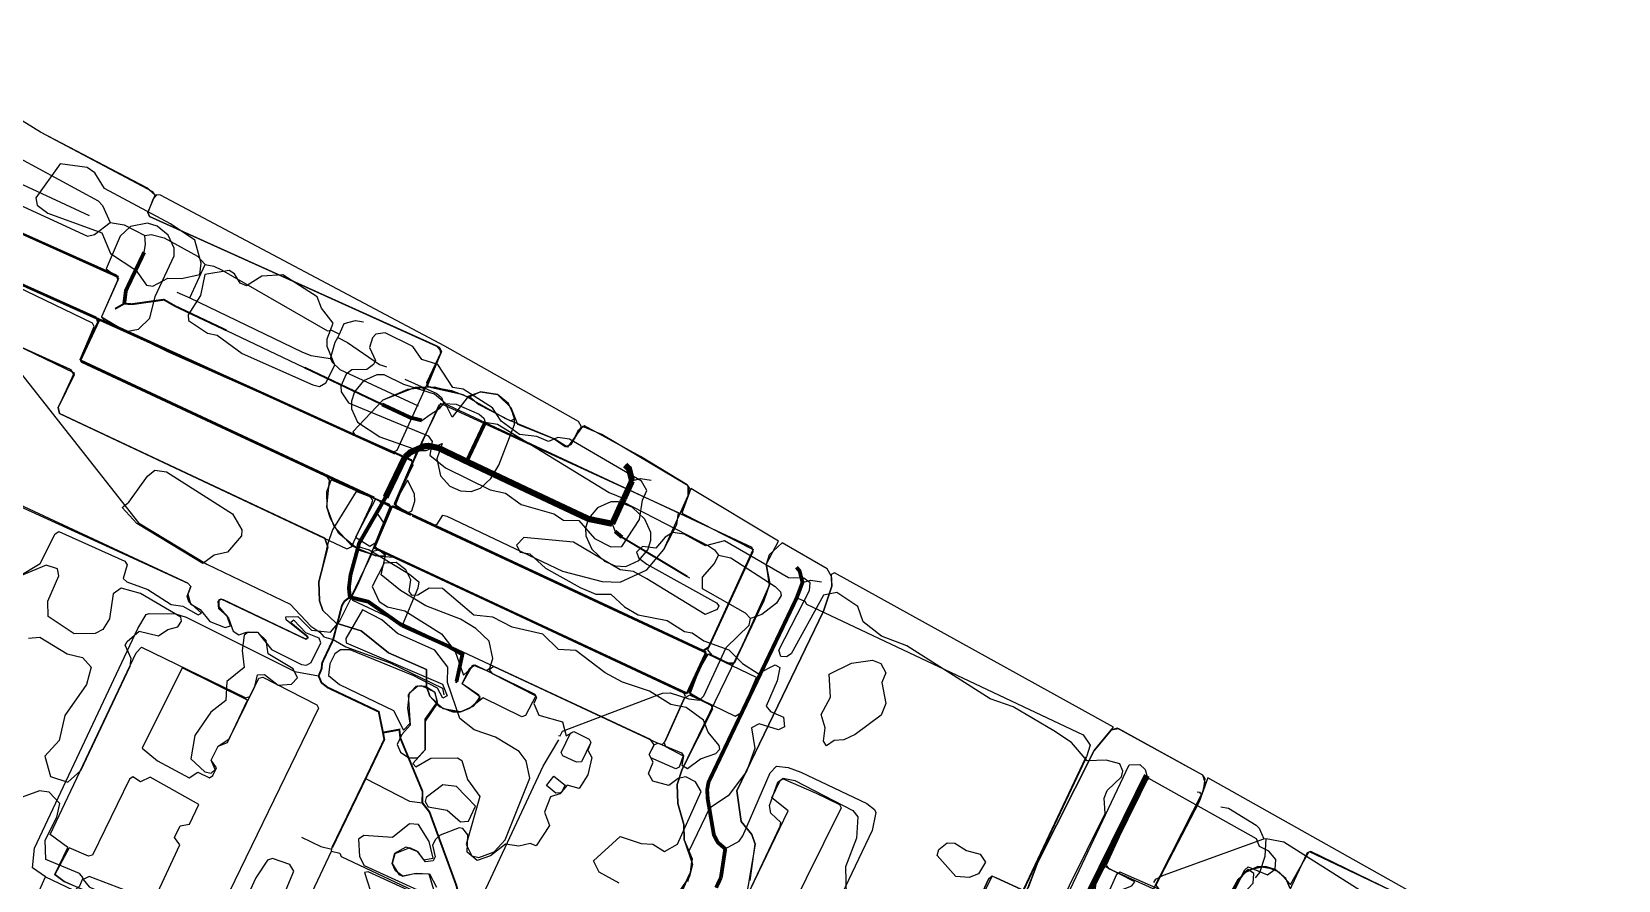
# Model space of a CAD drawing. Extents: x 1765 to 2708, y -3066 to -2278.
# Drawn here: x 2212.9 to 2627.8, y -2625.2 to -2403.2 of the extents above; entities that cross this region are included whole.
import ezdxf

# ---------------------------------------------------------------- set-up
doc = ezdxf.new("R2010")
doc.units = 0
for name, color, linetype in [('AN_AVTO_NIZKAYA', 2, 'CONTINUOUS'), ('AN_AVTO_ODIN', 4, 'CONTINUOUS'), ('AN_AVTO_VYSOKAYA', 1, 'CONTINUOUS'), ('AN_FASAD_BEZ_PODEZDA', 2, 'CONTINUOUS'), ('AN_FASAD_S_PODEZDOM', 3, 'CONTINUOUS'), ('AN_FASAD_TOREC', 40, 'CONTINUOUS'), ('AN_KONKURENCIYA', 6, 'CONTINUOUS'), ('AN_KONTROL_CHAST', 2, 'CONTINUOUS'), ('AN_KONTROL_DA', 3, 'CONTINUOUS'), ('AN_KONTROL_NET', 1, 'CONTINUOUS'), ('AN_OSI_DOROZHKA', 1, 'CONTINUOUS'), ('AN_OSI_LESTNICA', 6, 'CONTINUOUS'), ('AN_OSI_PEREHOD', 4, 'CONTINUOUS'), ('AN_OSI_PROEZD', 8, 'CONTINUOUS'), ('AN_OSI_TROTUAR', 30, 'CONTINUOUS'), ('AN_PESH_NIZKAYA', 2, 'CONTINUOUS'), ('AN_PESH_ODIN', 4, 'CONTINUOUS'), ('AN_PESH_VYSOKAYA', 1, 'CONTINUOUS'), ('AN_ZONA_AP', 5, 'CONTINUOUS'), ('AN_ZONA_AZH', 3, 'CONTINUOUS'), ('AN_ZONA_PP', 4, 'CONTINUOUS'), ('AN_ZONA_PZH', 2, 'CONTINUOUS'), ('AN_ZONA_PZH_TORCY', 40, 'CONTINUOUS'), ('ZEL_DEREVYA_ISPR', 94, 'CONTINUOUS'), ('ZEL_TRAVA_ISPR', 82, 'CONTINUOUS')]:
    doc.layers.add(name, color=color, linetype=linetype)

msp = doc.modelspace()

# ---------------------------------------------------------------- linework, layer by layer
at = {"layer": 'AN_AVTO_NIZKAYA', "const_width": 1}
for points in [[(2298.32, -2537.856), (2298.503, -2537.052), (2305.061, -2525.704)], [(2305.061, -2525.704), (2305.446, -2524.995)], [(2298.32, -2537.856), (2296.28, -2545.304), (2295.853, -2548.715), (2296.105, -2551.111)], [(2412.897, -2543.284), (2413.719, -2544.267), (2414.484, -2547.252)], [(2412.97, -2551.287), (2414.484, -2547.252)], [(2296.105, -2551.111), (2300.933, -2552.307), (2309.772, -2558.519)], [(2412.683, -2551.893), (2389.899, -2599.51), (2389.543, -2601.519), (2389.694, -2603.917), (2391.298, -2613.287), (2392.341, -2615.266), (2394.278, -2616.925)], [(2412.683, -2551.893), (2412.97, -2551.287)], [(2309.772, -2558.519), (2321.694, -2563.865), (2325.544, -2566.083), (2323.997, -2573.22)], [(2393.14, -2624.454), (2394.278, -2616.925)], [(2391.896, -2627.082), (2393.14, -2624.454)]]:
    msp.add_lwpolyline(points, dxfattribs=at)
at = {"layer": 'AN_AVTO_ODIN', "const_width": 0.5}
for points in [[(2291.743, -2562.211), (2294.05, -2553.256), (2294.727, -2552.141), (2296.105, -2551.111)], [(2287.945, -2571.698), (2288.707, -2569.88), (2288.872, -2568.276), (2291.743, -2562.211)], [(2287.945, -2571.698), (2288.684, -2573.483), (2290.313, -2574.748), (2303.656, -2581.063), (2304.775, -2586.542)], [(2323.904, -2573.522), (2323.997, -2573.22)], [(2300.232, -2598.546), (2305.114, -2588.336), (2304.775, -2586.542)], [(2291.516, -2616.544), (2300.232, -2598.546)]]:
    msp.add_lwpolyline(points, dxfattribs=at)
at = {"layer": 'AN_AVTO_VYSOKAYA', "const_width": 1.6}
for points in [[(2305.446, -2524.995), (2310.522, -2514.48)], [(2310.522, -2514.48), (2311.896, -2513.25), (2315.463, -2511.672), (2316.661, -2511.546), (2319.275, -2512.09), (2326.655, -2515.632)], [(2326.655, -2515.632), (2342.829, -2523.287)], [(2368.096, -2516.538), (2369.118, -2517.516), (2369.887, -2520.701)], [(2342.829, -2523.287), (2358.496, -2530.653), (2364.726, -2531.919)], [(2367.786, -2525.349), (2369.887, -2520.701)], [(2364.726, -2531.919), (2367.401, -2526.058)], [(2367.401, -2526.058), (2367.786, -2525.349)]]:
    msp.add_lwpolyline(points, dxfattribs=at)
at = {"layer": 'AN_FASAD_BEZ_PODEZDA', "const_width": 0.6}
for points in [[(2148.228, -2441.445), (2230.592, -2478.524)], [(2225.605, -2489.199), (2302.461, -2525.101)], [(2302.487, -2538.195), (2384.252, -2576.314)]]:
    msp.add_lwpolyline(points, dxfattribs=at)
at = {"layer": 'AN_FASAD_S_PODEZDOM', "const_width": 0.6}
for points in [[(2220.059, -2460.398), (2205.159, -2453.689)], [(2225.435, -2462.818), (2220.059, -2460.398)], [(2235.602, -2467.396), (2225.435, -2462.818)], [(2240.41, -2482.944), (2230.592, -2478.524)], [(2257.285, -2490.541), (2240.41, -2482.944)], [(2261.166, -2492.289), (2257.285, -2490.541)], [(2270.025, -2496.277), (2261.166, -2492.289)], [(2278.024, -2499.922), (2270.025, -2496.277)], [(2281.509, -2501.51), (2278.024, -2499.922)], [(2298.35, -2509.184), (2281.509, -2501.51)], [(2302.148, -2510.915), (2298.35, -2509.184)], [(2307.934, -2513.552), (2302.148, -2510.915)], [(2312.1, -2529.6), (2307.151, -2527.293)], [(2316.186, -2531.505), (2312.47, -2529.773)], [(2332.844, -2539.272), (2316.186, -2531.505)], [(2337.041, -2541.228), (2332.844, -2539.272)], [(2353.7, -2548.995), (2337.041, -2541.228)], [(2357.802, -2550.908), (2353.7, -2548.995)], [(2374.46, -2558.674), (2357.802, -2550.908)], [(2377.829, -2560.245), (2374.46, -2558.674)], [(2389.259, -2565.574), (2377.829, -2560.245)]]:
    msp.add_lwpolyline(points, dxfattribs=at)
at = {"layer": 'AN_FASAD_TOREC', "const_width": 0.6}
for points in [[(2230.592, -2478.524), (2225.605, -2489.199)], [(2307.151, -2527.293), (2302.487, -2538.195)], [(2384.252, -2576.314), (2389.259, -2565.574)]]:
    msp.add_lwpolyline(points, dxfattribs=at)
at = {"layer": 'AN_KONKURENCIYA'}
for points in [[(2307.312, -2513.17), (2308.468, -2512.644), (2309.425, -2510.623), (2315.634, -2496.981), (2315.203, -2496.365), (2311.211, -2496.827), (2304.769, -2499.634), (2296.859, -2507.893), (2297.463, -2508.797)], [(2362.072, -2547.005), (2366.827, -2547.152), (2373.763, -2544.001), (2378.233, -2538.651), (2381.593, -2532.075), (2382.07, -2529.063), (2319.795, -2500.477), (2313.168, -2514.044), (2307.948, -2527.163), (2317.982, -2532.366), (2318.976, -2532.053), (2320.425, -2529.645), (2321.432, -2529.957), (2351.758, -2544.309)]]:
    msp.add_lwpolyline(points, close=True, dxfattribs=at)
at = {"layer": 'AN_KONTROL_CHAST'}
for points in [[(2203.346, -2482.524), (2223.988, -2492.458), (2219.849, -2501.552), (2220.173, -2503.046), (2289.538, -2535.649), (2290.341, -2538.049), (2288.035, -2547.104), (2288.143, -2552.104), (2289.03, -2554.586), (2292.521, -2557.929), (2299.068, -2559.955), (2306.195, -2565.638), (2316.169, -2570.008), (2316.142, -2574.511), (2317.029, -2576.993), (2319.505, -2579.691), (2323.038, -2581.116), (2325.038, -2581.072), (2328.506, -2579.497), (2330.207, -2577.209), (2325.465, -2573.809), (2327.378, -2569.766), (2328.775, -2568.819), (2331.808, -2570.254), (2333.786, -2569.21), (2376.491, -2589.215), (2377.75, -2589.605), (2378.647, -2588.669), (2383.898, -2577.049), (2383.463, -2576.183), (2307.658, -2540.76), (2303.651, -2540.513), (2298.615, -2538.954), (2293.265, -2534.484), (2291.012, -2530.531), (2290.114, -2527.549), (2290.796, -2520.53), (2290.193, -2519.626), (2226.015, -2489.788), (2225.579, -2488.922), (2230.208, -2479.317), (2229.76, -2477.909), (2199.956, -2464.546)], [(2400.781, -2625.21), (2402.076, -2615.677), (2401.188, -2613.195), (2398.446, -2609.752), (2397.273, -2601.773), (2419.936, -2554.759), (2422.129, -2548.208), (2422.075, -2545.708), (2420.907, -2543.732), (2409.128, -2536.9), (2405.778, -2540.057), (2404.998, -2542.575), (2405.784, -2548.061), (2396.674, -2568.269), (2395.808, -2568.704), (2390.246, -2565.99), (2389.253, -2566.303), (2384.835, -2576.028), (2390.661, -2579.404), (2390.975, -2580.398), (2382.976, -2596.079), (2381.729, -2600.108), (2381.837, -2605.108), (2383.456, -2610.576), (2383.542, -2614.576), (2385.683, -2621.034), (2384.446, -2625.563)], [(2541.897, -2627.163), (2540.843, -2624.685), (2538.04, -2622.327), (2535.522, -2621.548), (2531.04, -2622.479), (2528.342, -2624.955), (2525.772, -2629.513)]]:
    msp.add_lwpolyline(points, dxfattribs=at)
for points in [[(2338.152, -2504.999), (2339.141, -2504.478), (2338.243, -2501.496), (2334.752, -2498.152), (2330.234, -2497.416), (2327.511, -2498.726), (2329.806, -2500.761)], [(2254.124, -2598.363), (2256.344, -2596.897), (2259.376, -2598.333), (2260.28, -2597.729), (2261.237, -2595.708), (2259.861, -2593.736), (2261.699, -2590.07), (2264.097, -2589.143), (2269.36, -2578.023), (2252.253, -2569.638), (2241.784, -2590.625), (2245.774, -2593.916)], [(2242.901, -2634.624), (2251.669, -2615.925), (2250.292, -2613.954), (2251.769, -2610.92), (2254.136, -2610.494), (2256.609, -2605.313), (2243.865, -2598.168), (2241.39, -2599.388), (2239.361, -2598.098), (2238.457, -2598.701), (2228.797, -2618.545), (2227.803, -2618.859), (2222.752, -2616.633), (2218.985, -2623.635), (2221.443, -2625.499)]]:
    msp.add_lwpolyline(points, close=True, dxfattribs=at)
at = {"layer": 'AN_KONTROL_DA'}
msp.add_lwpolyline([(2153.697, -2430.527), (2235.023, -2466.79), (2235.47, -2468.198), (2231.175, -2477.795), (2231.778, -2478.699), (2248.463, -2486.843), (2312.108, -2515.15), (2312.555, -2516.558), (2307.729, -2526.668), (2308.374, -2527.571), (2382.667, -2562.485), (2388.725, -2565.022), (2389.715, -2564.542), (2401.578, -2538.647), (2383.33, -2529.536), (2382.85, -2528.546), (2384.597, -2524.506), (2384.543, -2522.006), (2361.991, -2508.57), (2356.944, -2506.511), (2353.059, -2511.931), (2349.509, -2509.673), (2336.889, -2504.443), (2325.748, -2498.18), (2316.701, -2496.208), (2316.257, -2494.967), (2320.084, -2486.88), (2318.97, -2485.487), (2243.699, -2451.595), (2243.259, -2450.52), (2245.162, -2445.977), (2244.559, -2445.073), (2215.208, -2429.532), (2189.35, -2413.582)], dxfattribs=at)
for points in [[(2302.895, -2540.279), (2305.396, -2540.225), (2302.508, -2537.786), (2306.781, -2527.188), (2291.211, -2520.438), (2290.027, -2523.548), (2290.114, -2527.549), (2291.889, -2532.513), (2296.586, -2537.664)], [(2442.268, -2739.373), (2443.424, -2738.848), (2448.686, -2727.729), (2490.452, -2636.779), (2491.319, -2636.344), (2500.409, -2640.316), (2502.132, -2639.028), (2504.213, -2634.981), (2505.26, -2629.456), (2519.022, -2602.644), (2519.79, -2599.626), (2519.122, -2597.64), (2497.224, -2585.523), (2495.231, -2585.899), (2490.761, -2591.249), (2475.887, -2620.585), (2473.527, -2627.14), (2472.627, -2627.91), (2471.619, -2627.598), (2464.04, -2624.093), (2463.139, -2624.863), (2416.308, -2726.427), (2417.255, -2727.824)], [(2614.654, -2683.621), (2616.31, -2683.085), (2627.803, -2659.325), (2627.367, -2658.459), (2605.584, -2645.881), (2547.444, -2617.622), (2546.45, -2617.935), (2534.097, -2644.341)]]:
    msp.add_lwpolyline(points, close=True, dxfattribs=at)
at = {"layer": 'AN_KONTROL_NET'}
for points in [[(2352.429, -2511.694), (2353.96, -2511.161), (2356.696, -2506.6), (2355.916, -2505.199), (2320.971, -2485.443), (2246.581, -2446.029), (2245.577, -2445.884), (2244.684, -2446.988), (2243.259, -2450.52), (2243.699, -2451.595), (2319.477, -2485.768), (2320.084, -2486.88), (2316.32, -2495.966), (2322.723, -2497.078), (2326.759, -2498.659), (2330.234, -2497.416), (2334.752, -2498.152), (2338.243, -2501.496), (2339.922, -2505.878), (2349.509, -2509.673)], [(2395.049, -2568.304), (2396.674, -2568.269), (2404.37, -2552.094), (2405.94, -2547.558), (2404.998, -2542.575), (2408.202, -2536.503), (2385.31, -2522.74), (2382.947, -2529.17), (2401.578, -2538.647), (2389.64, -2564.919), (2390.754, -2566.312)], [(2257.305, -2641.4), (2221.443, -2625.499), (2218.985, -2623.635), (2222.334, -2616.559), (2217.758, -2613.156), (2240.244, -2565.645), (2241.63, -2564.198), (2268.93, -2577.449), (2269.924, -2577.135), (2272.322, -2572.331), (2273.315, -2572.018), (2287.479, -2579.257), (2287.915, -2580.124), (2258.699, -2640.286)], [(2355.339, -2594.258), (2351.801, -2592.625), (2351.366, -2591.759), (2353.8, -2586.704), (2354.666, -2586.269), (2358.71, -2588.224), (2359.146, -2589.09), (2356.712, -2594.145)], [(2350.011, -2602.377), (2347.549, -2600.346), (2349.414, -2597.888), (2352.383, -2600.242), (2351.384, -2602.264)], [(2514.317, -2647.269), (2515.962, -2646.233), (2519.878, -2638.395), (2520.871, -2638.04), (2523.907, -2639.642), (2524.897, -2639.162), (2524.993, -2632.031), (2525.772, -2629.513), (2530.054, -2623.167), (2533.522, -2621.591), (2535.522, -2621.548), (2539.055, -2622.972), (2542.127, -2626.241), (2546.944, -2617.633), (2597.235, -2641.476), (2520.514, -2598.36), (2518.232, -2604.662), (2506.862, -2626.419), (2508.239, -2628.391), (2502.675, -2641.017), (2503.956, -2642.407)]]:
    msp.add_lwpolyline(points, close=True, dxfattribs=at)
for points in [[(2368.718, -2657.794), (2385.226, -2623.044), (2385.65, -2619.533), (2383.542, -2614.576), (2383.456, -2610.576), (2381.837, -2605.108), (2381.729, -2600.108), (2382.976, -2596.079), (2390.975, -2580.398), (2390.661, -2579.404), (2384.976, -2576.776), (2383.576, -2577.556), (2378.324, -2589.176), (2378.637, -2590.17), (2383.233, -2592.572), (2382.256, -2595.594), (2381.39, -2596.03), (2374.824, -2593.128), (2374.389, -2592.262), (2375.668, -2589.733), (2374.721, -2588.336), (2333.786, -2569.21), (2332.556, -2570.154), (2333.326, -2571.055), (2344.708, -2576.895), (2342.069, -2582.08), (2341.075, -2582.393), (2330.963, -2577.442), (2327.52, -2580.185), (2325.038, -2581.072), (2320.52, -2580.336), (2317.029, -2576.993), (2316.142, -2574.511), (2316.169, -2570.008), (2306.195, -2565.638), (2299.068, -2559.955), (2292.521, -2557.929), (2289.03, -2554.586), (2288.143, -2552.104), (2288.035, -2547.104), (2290.341, -2538.049), (2289.538, -2535.649), (2220.173, -2503.046), (2219.849, -2501.552), (2223.999, -2492.958), (2223.052, -2491.561), (2203.856, -2482.971)], [(2473.527, -2627.14), (2475.887, -2620.585), (2490.761, -2591.249), (2495.798, -2585.137), (2422.805, -2544.775), (2421.939, -2545.211), (2422.129, -2548.208), (2419.936, -2554.759), (2397.273, -2601.773), (2398.446, -2609.752), (2401.188, -2613.195), (2402.076, -2615.677), (2399.633, -2629.987), (2410.726, -2606.985), (2406.483, -2603.575), (2408.594, -2599.027), (2409.46, -2598.592), (2418.047, -2602.408), (2424.113, -2605.32), (2424.549, -2606.186), (2410.809, -2633.998)], [(2428.102, -2701.159), (2463.139, -2624.863), (2464.04, -2624.093), (2465.047, -2624.405), (2472.627, -2627.91)]]:
    msp.add_lwpolyline(points, dxfattribs=at)
at = {"layer": 'AN_OSI_DOROZHKA'}
for points in [[(2233.456, -2453.112), (2237.071, -2453.735), (2242.534, -2456.518)], [(2242.534, -2456.518), (2244.13, -2456.284), (2247.55, -2457.11), (2256.258, -2461.925), (2258.306, -2464.082)], [(2258.306, -2464.082), (2260.517, -2464.534), (2262.538, -2465.491), (2290.299, -2481.5), (2291.294, -2481.278), (2293.418, -2482.333)], [(2234.744, -2475.696), (2237.116, -2474.344)], [(2188.476, -2478.297), (2192.1, -2479.319), (2203.726, -2484.871), (2204.748, -2485.85), (2240.857, -2531.694), (2258.7, -2542.514), (2280.537, -2552.948), (2285.864, -2558.736), (2288.299, -2560.284), (2289.325, -2561.463), (2291.743, -2562.211)], [(2292.938, -2483.244), (2295.466, -2484.49), (2303.896, -2490.311)], [(2320.724, -2500.453), (2323.931, -2500.683), (2329.889, -2503.256), (2331.113, -2504.33), (2331.535, -2505.322)], [(2317.084, -2503.333), (2318.071, -2502.711)], [(2331.535, -2505.322), (2334.748, -2505.852), (2363.949, -2523.731), (2367.786, -2525.349)], [(2367.401, -2526.058), (2389.864, -2537.679), (2391.488, -2538.744), (2392.518, -2540.123)], [(2298.32, -2537.856), (2301.14, -2538.695), (2311.683, -2545.071), (2314.128, -2547.119), (2313.863, -2548.726), (2309.772, -2558.519)], [(2400.88, -2556.651), (2399.549, -2555.279), (2388.306, -2548.918), (2388.341, -2545.916), (2391.466, -2542.347), (2392.518, -2540.123)], [(2392.518, -2540.123), (2395.736, -2540.854), (2407.303, -2548.308), (2408.733, -2549.678), (2408.855, -2550.676), (2407.698, -2552.702), (2403.86, -2555.686), (2400.88, -2556.651)], [(2412.97, -2551.287), (2415.09, -2552.142), (2415.507, -2552.933), (2487.882, -2587.088), (2489.743, -2589.849), (2488.708, -2592.873)], [(2350.714, -2587.25), (2351.116, -2587.342), (2351.69, -2586.129), (2377.891, -2576.258), (2379.889, -2576.114), (2384.726, -2577.711), (2387.535, -2578.05), (2388.711, -2576.924), (2394.541, -2564.292), (2400.518, -2558.46), (2400.88, -2556.651)], [(2291.743, -2562.211), (2295.086, -2564.14), (2306.682, -2568.291), (2320.331, -2574.9), (2320.67, -2576.694)], [(2304.775, -2586.542), (2309.06, -2585.749), (2309.307, -2587.945), (2315.112, -2601.927), (2315.077, -2604.929)], [(2327.896, -2633.267), (2329.855, -2631.324), (2346.687, -2595.341), (2350.74, -2588.45)], [(2434.27, -2708.209), (2488.708, -2592.873)], [(2499.858, -2594.933), (2502.658, -2594.873)], [(2300.232, -2598.546), (2311.666, -2604.503), (2315.077, -2604.929)], [(2315.077, -2604.929), (2316.929, -2607.29), (2323.947, -2626.449), (2324.714, -2629.534), (2324.67, -2632.136)], [(2517.721, -2602.051), (2518.323, -2602.138), (2518.532, -2602.534)], [(2523.908, -2605.92), (2525.917, -2606.277), (2533.116, -2610.723), (2533.934, -2611.506), (2535.094, -2614.283)], [(2283.455, -2613.917), (2288.509, -2616.309), (2291.427, -2617.046)], [(2291.337, -2617.548), (2293.45, -2618.103), (2293.868, -2618.894), (2320.454, -2631.527), (2324.67, -2632.136)], [(2506.326, -2625.71), (2506.909, -2624.897), (2508.887, -2623.854), (2535.094, -2614.283)], [(2535.094, -2614.283), (2535.694, -2614.27)], [(2535.694, -2614.27), (2540.314, -2615.07), (2594.482, -2649.318), (2604.206, -2654.811)], [(2209.478, -2639.928), (2216.543, -2624.267)]]:
    msp.add_lwpolyline(points, dxfattribs=at)
at = {"layer": 'AN_OSI_LESTNICA'}
for points in [[(2242.329, -2460.925), (2242.686, -2458.916), (2242.534, -2456.518)], [(2237.116, -2474.344), (2237.543, -2470.933), (2242.329, -2460.925)], [(2254.294, -2472.873), (2258.306, -2464.082)], [(2318.071, -2502.711), (2319.65, -2501.676), (2320.724, -2500.453)], [(2326.655, -2515.632), (2331.535, -2505.322)], [(2532.915, -2624.535), (2534.084, -2623.109), (2535.494, -2618.876), (2535.694, -2614.27)]]:
    msp.add_lwpolyline(points, dxfattribs=at)
at = {"layer": 'AN_OSI_PEREHOD'}
msp.add_lwpolyline([(2303.896, -2490.311), (2305.709, -2490.872)], dxfattribs=at)
at = {"layer": 'AN_OSI_PROEZD'}
for points in [[(2205.743, -2439.304), (2206.478, -2440.889), (2208.104, -2442.054), (2227.915, -2451.331)], [(2250.859, -2471.346), (2254.294, -2472.873)], [(2254.294, -2472.873), (2283.513, -2486.949), (2285.935, -2487.897), (2291.054, -2488.687)], [(2293.418, -2482.333), (2294.658, -2479.505), (2297.543, -2478.742), (2299.652, -2479.096)], [(2291.054, -2488.687), (2292.264, -2484.459), (2292.938, -2483.244)], [(2292.938, -2483.244), (2293.418, -2482.333)], [(2291.054, -2488.687), (2291.476, -2489.679), (2293.517, -2491.535), (2313.934, -2501.1)], [(2310.522, -2514.48), (2311.896, -2513.25), (2315.463, -2511.672), (2316.661, -2511.546), (2319.275, -2512.09), (2326.655, -2515.632)], [(2305.446, -2524.995), (2310.522, -2514.48)], [(2326.655, -2515.632), (2342.829, -2523.287)], [(2368.096, -2516.538), (2369.118, -2517.516), (2369.887, -2520.701)], [(2367.786, -2525.349), (2369.887, -2520.701)], [(2369.887, -2520.701), (2372.074, -2520.054), (2374.885, -2520.493)], [(2298.32, -2537.856), (2298.503, -2537.052), (2305.061, -2525.704)], [(2305.061, -2525.704), (2305.446, -2524.995)], [(2342.829, -2523.287), (2358.496, -2530.653), (2364.726, -2531.919)], [(2364.726, -2531.919), (2367.401, -2526.058)], [(2367.401, -2526.058), (2367.786, -2525.349)], [(2364.726, -2531.919), (2365.47, -2533.904)], [(2365.47, -2533.904), (2367.304, -2535.465)], [(2298.32, -2537.856), (2296.28, -2545.304), (2295.853, -2548.715), (2296.105, -2551.111)], [(2367.304, -2535.465), (2384.334, -2545.702)], [(2384.334, -2545.702), (2384.943, -2546.09)], [(2412.897, -2543.284), (2413.719, -2544.267), (2414.484, -2547.252)], [(2412.97, -2551.287), (2414.484, -2547.252)], [(2414.484, -2547.252), (2416.673, -2546.705), (2419.484, -2547.144)], [(2291.743, -2562.211), (2294.05, -2553.256), (2294.727, -2552.141), (2296.105, -2551.111)], [(2296.105, -2551.111), (2300.933, -2552.307), (2309.772, -2558.519)], [(2412.683, -2551.893), (2412.97, -2551.287)], [(2216.543, -2624.267), (2213.091, -2621.94), (2213.679, -2616.725), (2240.653, -2559.313), (2242.876, -2555.663), (2243.669, -2555.345), (2250.476, -2555.498), (2253.296, -2556.338), (2281.717, -2570.532), (2287.945, -2571.698)], [(2412.683, -2551.893), (2389.899, -2599.51), (2389.543, -2601.519), (2389.694, -2603.917), (2391.298, -2613.287), (2392.341, -2615.266), (2394.278, -2616.925)], [(2309.772, -2558.519), (2321.694, -2563.865), (2325.544, -2566.083), (2323.997, -2573.22)], [(2287.945, -2571.698), (2288.707, -2569.88), (2288.872, -2568.276), (2291.743, -2562.211)], [(2287.945, -2571.698), (2288.684, -2573.483), (2290.313, -2574.748), (2303.656, -2581.063), (2304.775, -2586.542)], [(2323.904, -2573.522), (2323.997, -2573.22)], [(2300.232, -2598.546), (2305.114, -2588.336), (2304.775, -2586.542)], [(2394.278, -2616.925), (2397.937, -2614.945), (2398.907, -2613.523), (2406.055, -2597.06), (2407.718, -2595.323), (2410.727, -2595.659), (2414.055, -2596.887), (2431.342, -2605.118), (2433.277, -2606.677), (2433.694, -2607.469), (2432.693, -2612.093), (2404.267, -2671.738), (2402.912, -2673.868), (2401.534, -2674.899)], [(2477.566, -2642.14), (2499.858, -2594.933)], [(2291.516, -2616.544), (2300.232, -2598.546)], [(2280.527, -2640.494), (2291.337, -2617.548)], [(2291.337, -2617.548), (2291.427, -2617.046)], [(2291.427, -2617.046), (2291.516, -2616.544)], [(2393.14, -2624.454), (2394.278, -2616.925)], [(2216.543, -2624.267), (2267.089, -2648.288), (2271.317, -2649.497), (2275.911, -2649.098), (2276.885, -2647.876), (2280.527, -2640.494)], [(2391.896, -2627.082), (2393.14, -2624.454)]]:
    msp.add_lwpolyline(points, dxfattribs=at)
at = {"layer": 'AN_OSI_TROTUAR'}
for points in [[(2209.681, -2436.317), (2230.333, -2447.477), (2231.459, -2448.653), (2233.456, -2453.112)], [(2205.197, -2446.419), (2227.531, -2456.742), (2229.323, -2456.303), (2233.456, -2453.112)], [(2237.116, -2474.344), (2239.121, -2474.501), (2247.5, -2473.32), (2250.539, -2475.055), (2263.882, -2481.37)], [(2263.882, -2481.37), (2284.201, -2491.036)], [(2284.201, -2491.036), (2304.521, -2500.703)], [(2310.481, -2494.07), (2318.868, -2497.891), (2320.089, -2498.865), (2320.724, -2500.453)], [(2304.521, -2500.703), (2311.899, -2504.145), (2314.917, -2504.88)], [(2314.917, -2504.88), (2317.084, -2503.333)], [(2502.658, -2594.873), (2504.086, -2596.143), (2504.521, -2597.734)], [(2489.72, -2630.471), (2489.855, -2627.466), (2504.521, -2597.734)]]:
    msp.add_lwpolyline(points, dxfattribs=at)
at = {"layer": 'AN_PESH_NIZKAYA', "const_width": 1}
for points in [[(2237.116, -2474.344), (2237.543, -2470.933), (2242.329, -2460.925)], [(2304.521, -2500.703), (2311.899, -2504.145), (2314.917, -2504.88)], [(2326.655, -2515.632), (2331.535, -2505.322)], [(2310.522, -2514.48), (2311.896, -2513.25), (2315.463, -2511.672), (2316.661, -2511.546), (2319.275, -2512.09), (2326.655, -2515.632)], [(2365.47, -2533.904), (2367.304, -2535.465)], [(2412.683, -2551.893), (2389.899, -2599.51), (2389.543, -2601.519), (2389.694, -2603.917), (2391.298, -2613.287), (2392.341, -2615.266), (2394.278, -2616.925)], [(2393.14, -2624.454), (2394.278, -2616.925)]]:
    msp.add_lwpolyline(points, dxfattribs=at)
at = {"layer": 'AN_PESH_ODIN', "const_width": 0.5}
for points in [[(2234.744, -2475.696), (2237.116, -2474.344)], [(2237.116, -2474.344), (2239.121, -2474.501), (2247.5, -2473.32), (2250.539, -2475.055), (2263.882, -2481.37)], [(2284.201, -2491.036), (2304.521, -2500.703)], [(2298.32, -2537.856), (2298.503, -2537.052), (2305.061, -2525.704)], [(2342.829, -2523.287), (2358.496, -2530.653), (2364.726, -2531.919)], [(2298.32, -2537.856), (2296.28, -2545.304), (2295.853, -2548.715), (2296.105, -2551.111)], [(2367.304, -2535.465), (2384.334, -2545.702)], [(2291.743, -2562.211), (2294.05, -2553.256), (2294.727, -2552.141), (2296.105, -2551.111)], [(2287.945, -2571.698), (2288.707, -2569.88), (2288.872, -2568.276), (2291.743, -2562.211)], [(2287.945, -2571.698), (2288.684, -2573.483), (2290.313, -2574.748), (2303.656, -2581.063), (2304.775, -2586.542)], [(2304.775, -2586.542), (2309.06, -2585.749), (2309.307, -2587.945), (2315.112, -2601.927), (2315.077, -2604.929)], [(2434.27, -2708.209), (2488.708, -2592.873)], [(2315.077, -2604.929), (2316.929, -2607.29), (2323.947, -2626.449), (2324.714, -2629.534), (2324.67, -2632.136)]]:
    msp.add_lwpolyline(points, dxfattribs=at)
at = {"layer": 'AN_PESH_VYSOKAYA', "const_width": 1.6}
msp.add_lwpolyline([(2489.72, -2630.471), (2489.855, -2627.466), (2504.521, -2597.734)], dxfattribs=at)
at = {"layer": 'AN_ZONA_AP'}
for points in [[(2362.072, -2547.005), (2366.827, -2547.152), (2373.763, -2544.001), (2378.233, -2538.651), (2384.597, -2524.506), (2384.888, -2522.499), (2384.288, -2521.762), (2372.122, -2514.354), (2357.441, -2506.333), (2355.718, -2507.621), (2353.96, -2511.161), (2352.556, -2511.775), (2349.509, -2509.673), (2336.889, -2504.443), (2325.748, -2498.18), (2318.201, -2496.176), (2313.201, -2496.284), (2304.769, -2499.634), (2296.859, -2507.893), (2297.463, -2508.797), (2312.533, -2515.558), (2307.729, -2526.668), (2308.374, -2527.571), (2317.982, -2532.366), (2318.976, -2532.053), (2320.425, -2529.645), (2321.432, -2529.957), (2351.758, -2544.309)], [(2302.895, -2540.279), (2305.396, -2540.225), (2302.508, -2537.786), (2306.781, -2527.188), (2291.211, -2520.438), (2290.027, -2523.548), (2290.114, -2527.549), (2291.889, -2532.513), (2296.586, -2537.664)], [(2468.962, -2678.265), (2470.718, -2678.477), (2471.618, -2677.707), (2490.452, -2636.779), (2491.319, -2636.344), (2500.409, -2640.316), (2502.132, -2639.028), (2504.213, -2634.981), (2505.26, -2629.456), (2519.334, -2601.637), (2519.769, -2598.626), (2519.122, -2597.64), (2496.72, -2585.367), (2495.231, -2585.899), (2490.761, -2591.249), (2475.887, -2620.585), (2470.2, -2635.216), (2458.562, -2659.98), (2458.191, -2665.991), (2459.966, -2670.955), (2464.663, -2676.107)]]:
    msp.add_lwpolyline(points, close=True, dxfattribs=at)
at = {"layer": 'AN_ZONA_AZH'}
for points in [[(2307.312, -2513.17), (2308.468, -2512.644), (2315.634, -2496.981), (2319.929, -2487.384), (2319.605, -2485.89), (2243.699, -2451.595), (2243.259, -2450.52), (2245.162, -2445.977), (2243.037, -2444.105), (2215.208, -2429.532), (2189.35, -2413.582), (2168.636, -2404.191), (2166.114, -2403.245), (2165.248, -2403.68), (2153.746, -2428.942), (2153.435, -2429.949), (2154.204, -2430.85), (2235.023, -2466.79), (2235.47, -2468.198), (2231.175, -2477.795), (2231.778, -2478.699)], [(2388.473, -2564.944), (2390.118, -2563.908), (2401.589, -2539.147), (2401.276, -2538.153), (2320.795, -2500.455), (2319.387, -2500.902), (2307.926, -2526.163), (2308.374, -2527.571)], [(2614.654, -2683.621), (2616.31, -2683.085), (2627.803, -2659.325), (2627.367, -2658.459), (2605.584, -2645.881), (2547.444, -2617.622), (2546.45, -2617.935), (2534.097, -2644.341)], [(2442.268, -2739.373), (2443.424, -2738.848), (2448.686, -2727.729), (2490.411, -2636.78), (2489.808, -2635.876), (2464.04, -2624.093), (2455.484, -2641.037), (2416.308, -2726.427), (2417.255, -2727.824)]]:
    msp.add_lwpolyline(points, close=True, dxfattribs=at)
at = {"layer": 'AN_ZONA_PP'}
for points in [[(2237.595, -2481.659), (2240.833, -2481.005), (2243.773, -2478.148), (2245.235, -2472.489), (2250.175, -2461.877), (2250.131, -2459.877), (2248.556, -2456.409), (2245.753, -2454.051), (2243.235, -2453.272), (2238.753, -2454.203), (2236.055, -2456.679), (2232.405, -2465.262), (2235.626, -2467.694), (2231.175, -2477.795)], [(2325.04, -2523.292), (2327.796, -2523.483), (2330.278, -2522.595), (2332.976, -2520.119), (2335.067, -2516.572), (2339.174, -2505.978), (2339.13, -2503.978), (2337.555, -2500.51), (2334.752, -2498.152), (2330.234, -2497.416), (2326.766, -2498.992), (2322.874, -2504.079), (2321.043, -2500.366), (2318.241, -2498.009), (2310.182, -2495.515), (2305.125, -2492.956), (2303.124, -2492.999), (2299.657, -2494.575), (2297.299, -2497.378), (2296.52, -2499.896), (2296.563, -2501.896), (2298.139, -2505.364), (2303.974, -2509.156), (2314.057, -2512.774), (2316.057, -2512.731), (2320.27, -2510.889), (2318.856, -2514.921), (2319.787, -2519.403), (2322.263, -2522.101)], [(2311.158, -2529.095), (2312.314, -2528.57), (2313.093, -2526.051), (2313.05, -2524.051), (2311.223, -2520.506), (2307.729, -2526.668)], [(2322.282, -2580.882), (2325.038, -2581.072), (2327.52, -2580.185), (2330.218, -2577.709), (2329.821, -2576.717), (2325.465, -2573.809), (2328.275, -2568.829), (2331.808, -2570.254), (2332.712, -2569.651), (2333.491, -2567.132), (2332.561, -2562.65), (2329.07, -2559.307), (2325.016, -2556.893), (2315.936, -2553.421), (2309.346, -2549.395), (2304.337, -2545.251), (2305.396, -2540.225), (2302.508, -2537.786), (2307.001, -2527.684), (2306.356, -2526.781), (2297.78, -2523.464), (2291.577, -2533.52), (2290.319, -2537.049), (2288.035, -2547.104), (2288.143, -2552.104), (2289.03, -2554.586), (2292.521, -2557.929), (2299.068, -2559.955), (2306.195, -2565.638), (2316.169, -2570.008), (2316.142, -2574.511), (2317.029, -2576.993), (2319.505, -2579.691)], [(2365.485, -2542.929), (2368.241, -2543.119), (2371.709, -2541.544), (2374.066, -2538.741), (2374.845, -2536.223), (2374.802, -2534.223), (2373.226, -2530.755), (2369.906, -2527.575), (2366.373, -2526.151), (2364.373, -2526.194), (2360.906, -2527.77), (2358.548, -2530.572), (2357.769, -2533.09), (2357.812, -2535.09), (2359.388, -2538.558), (2362.708, -2541.738)], [(2254.124, -2598.363), (2256.344, -2596.897), (2259.376, -2598.333), (2260.28, -2597.729), (2261.237, -2595.708), (2259.861, -2593.736), (2261.699, -2590.07), (2264.097, -2589.143), (2269.36, -2578.023), (2252.253, -2569.638), (2241.784, -2590.625), (2245.774, -2593.916)], [(2242.901, -2634.624), (2251.669, -2615.925), (2250.292, -2613.954), (2251.769, -2610.92), (2254.136, -2610.494), (2256.609, -2605.313), (2243.865, -2598.168), (2241.39, -2599.388), (2239.361, -2598.098), (2238.457, -2598.701), (2228.797, -2618.545), (2227.803, -2618.859), (2222.752, -2616.633), (2218.985, -2623.635), (2221.443, -2625.499)]]:
    msp.add_lwpolyline(points, close=True, dxfattribs=at)
for points in [[(2400.781, -2625.21), (2402.076, -2615.677), (2401.188, -2613.195), (2398.446, -2609.752), (2397.273, -2601.773), (2419.936, -2554.759), (2422.129, -2548.208), (2422.075, -2545.708), (2420.907, -2543.732), (2409.128, -2536.9), (2405.778, -2540.057), (2404.998, -2542.575), (2405.94, -2547.558), (2404.37, -2552.094), (2382.976, -2596.079), (2381.729, -2600.108), (2381.837, -2605.108), (2383.456, -2610.576), (2383.542, -2614.576), (2385.65, -2619.533), (2385.226, -2623.044), (2378.227, -2638.704)], [(2542.418, -2628.152), (2540.843, -2624.685), (2538.04, -2622.327), (2533.522, -2621.591), (2530.054, -2623.167), (2527.697, -2625.969)]]:
    msp.add_lwpolyline(points, dxfattribs=at)
at = {"layer": 'AN_ZONA_PZH'}
for points in [[(2295.352, -2538.441), (2296.508, -2537.916), (2301.77, -2526.796), (2302.082, -2525.789), (2301.312, -2524.889), (2226.015, -2489.788), (2225.579, -2488.922), (2230.208, -2479.317), (2229.76, -2477.909), (2153.989, -2444.028), (2148.942, -2441.969), (2147.952, -2442.449), (2143.243, -2452.181), (2142.463, -2454.699), (2143.233, -2455.6), (2223.052, -2491.561), (2223.999, -2492.958), (2219.849, -2501.552), (2220.173, -2503.046)], [(2376.491, -2589.215), (2377.75, -2589.605), (2378.647, -2588.669), (2383.898, -2577.049), (2383.463, -2576.183), (2303.615, -2538.846), (2302.121, -2539.17), (2296.455, -2550.924), (2296.769, -2551.918)]]:
    msp.add_lwpolyline(points, close=True, dxfattribs=at)
at = {"layer": 'AN_ZONA_PZH_TORCY'}
for points in [[(2301.341, -2537.811), (2302.986, -2536.775), (2306.959, -2527.685), (2302.827, -2525.523), (2297.62, -2535.391)], [(2396.851, -2582.272), (2398.497, -2581.236), (2402.469, -2572.145), (2389.746, -2566), (2387.414, -2569.969), (2385.054, -2576.524)], [(2501.675, -2641.039), (2502.831, -2640.514), (2508.239, -2628.391), (2507.636, -2627.487), (2497.534, -2623.036), (2496.63, -2623.639), (2491.223, -2635.762), (2491.826, -2636.666)]]:
    msp.add_lwpolyline(points, close=True, dxfattribs=at)
at = {"layer": 'ZEL_DEREVYA_ISPR'}
for points in [[(2242.961, -2469.537), (2244.592, -2469.751), (2248.549, -2467.665), (2252.053, -2467.756), (2256.908, -2466.734), (2257.218, -2463.726), (2255.589, -2457.758), (2249.243, -2453.476), (2231.91, -2444.262), (2229.445, -2440.188), (2227.414, -2438.773), (2220.388, -2437.757), (2213.994, -2446.65), (2214.37, -2448.643), (2217.165, -2450.667), (2231.285, -2455.865), (2233.485, -2461.237), (2240.125, -2465.596)], [(2286.422, -2495.612), (2288.181, -2495.99), (2289.787, -2495.039), (2292.148, -2490.485), (2290.206, -2485.525), (2290.163, -2483.524), (2291.743, -2479.488), (2288.657, -2475.553), (2287.592, -2472.574), (2278.547, -2466.85), (2273.05, -2467.135), (2269.104, -2469.722), (2267.463, -2469.007), (2265.95, -2466.538), (2264.514, -2465.652), (2258.158, -2466.707), (2257.069, -2472.233), (2253.843, -2477.306), (2253.876, -2478.806), (2258.866, -2482.116), (2261.377, -2482.562), (2267.986, -2487.422)], [(2364.377, -2537.95), (2367.252, -2537.888), (2371.893, -2530.784), (2372.618, -2525.766), (2373.731, -2523.24), (2372.385, -2520.768), (2353.513, -2509.753), (2350.502, -2509.318), (2348.023, -2510.372), (2344.994, -2509.104), (2340.479, -2508.534), (2335.652, -2505.053), (2333.451, -2501.599), (2325.716, -2496.68), (2323.082, -2496.32), (2319.074, -2490.279), (2314.919, -2488.993), (2312.593, -2485.541), (2305.387, -2481.945), (2302.894, -2482.332), (2301.997, -2483.269), (2301.218, -2485.787), (2302.793, -2489.255), (2302.315, -2490.266), (2300.592, -2491.553), (2296.592, -2491.64), (2295.116, -2492.797), (2293.767, -2495.953), (2293.799, -2497.453), (2295.779, -2500.329), (2316.601, -2508.967), (2317.592, -2510.446), (2317.001, -2513.961), (2321.158, -2517.289), (2332.789, -2523.041), (2336.811, -2523.955), (2340.876, -2526.869), (2349.434, -2529.352), (2351.97, -2530.964), (2355.974, -2531.045), (2360.078, -2535.792)], [(2257.666, -2542.34), (2240.431, -2531.874), (2236.589, -2527.705), (2238.31, -2526.292), (2243.164, -2519.433), (2245.133, -2517.932), (2248.144, -2518.367), (2265.389, -2529.333), (2267.898, -2533.531), (2267.764, -2535.035), (2264.105, -2539.366), (2260.62, -2540.109)], [(2258.217, -2596.774), (2259.851, -2597.155), (2260.915, -2596.215), (2259.861, -2593.736), (2261.699, -2590.07), (2264.575, -2588.132), (2271.284, -2574.48), (2271.928, -2571.464), (2273.801, -2571.34), (2277.362, -2574.098), (2280.859, -2573.856), (2282.408, -2572.238), (2281.273, -2569.845), (2274.767, -2565.9), (2274.192, -2562.411), (2272.063, -2560.372), (2269.559, -2560.26), (2268.492, -2561.033), (2267.912, -2565.048), (2268.509, -2569.537), (2263.918, -2573.138), (2263.693, -2578.146), (2259.757, -2581.232), (2255.553, -2587.326), (2254.516, -2593.352)], [(2420.781, -2590.009), (2420.004, -2588.775), (2420.428, -2585.264), (2419.353, -2581.786), (2421.756, -2577.232), (2421.459, -2571.235), (2427.317, -2568.357), (2432.803, -2567.571), (2434.948, -2568.442), (2436.293, -2570.914), (2435.181, -2573.44), (2436.3, -2578.918), (2435.031, -2581.947), (2428.22, -2587.014), (2425.249, -2588.412), (2422.752, -2588.633)], [(2311.541, -2593.12), (2313.793, -2593.155), (2315.831, -2591.026), (2315.825, -2583.022), (2319.061, -2578.45), (2318.341, -2575.964), (2314.886, -2574.288), (2313.39, -2574.487), (2311.351, -2576.616), (2311.857, -2584.609), (2309.659, -2587.033), (2308.465, -2589.685), (2309.342, -2591.667)], [(2325.034, -2609.837), (2327.157, -2609.708), (2328.99, -2605.75), (2323.959, -2600.606), (2320.448, -2600.181), (2316.102, -2603.527), (2315.79, -2604.534), (2316.57, -2605.935), (2321.592, -2606.827)], [(2454.536, -2624.132), (2449.665, -2618.651), (2450.132, -2617.14), (2452.345, -2615.341), (2454.348, -2615.464), (2457.392, -2617.4), (2460.913, -2618.324), (2462.375, -2620.377), (2460.525, -2623.502), (2458.043, -2624.389)]]:
    msp.add_lwpolyline(points, close=True, dxfattribs=at)
for points in [[(2207.796, -2526.409), (2253.774, -2547.427), (2254.544, -2548.328), (2253.754, -2550.346), (2254.474, -2552.831), (2256.925, -2554.363), (2259.494, -2557.475), (2263.53, -2559.056), (2264.938, -2558.608), (2264.051, -2556.126), (2261.841, -2554.173), (2261.631, -2552.177), (2262.368, -2551.577), (2284.606, -2562.061), (2285.223, -2561.672), (2279.495, -2557.043), (2279.354, -2556.296), (2282.477, -2556.145), (2286.057, -2559.736), (2291.071, -2560.295), (2293.429, -2557.493), (2298.224, -2547.884), (2305.045, -2531.728), (2303.324, -2529.264), (2304.27, -2526.742), (2303.835, -2525.876), (2226.015, -2489.788), (2225.579, -2488.922), (2229.229, -2480.339), (2228.793, -2479.473), (2206.55, -2468.739)], [(2479.555, -2636.014), (2493.618, -2607.696), (2493.365, -2603.699), (2494.155, -2601.681), (2497.913, -2598.098), (2498.214, -2596.591), (2497.423, -2594.732), (2493.9, -2593.766), (2488.9, -2593.874), (2484.795, -2589.126), (2480.227, -2586.057), (2469.586, -2579.783), (2463.539, -2577.746), (2441.728, -2563.877), (2435.17, -2561.35), (2430.335, -2557.536), (2428.915, -2553.565), (2423.417, -2549.931), (2419.93, -2550.632), (2411.506, -2565.947), (2410.273, -2566.724), (2408.769, -2566.59), (2408.318, -2565.015), (2416.317, -2549.334), (2416.44, -2547.331), (2414.83, -2546.115), (2410.826, -2546.035), (2394.109, -2536.391), (2389.134, -2537.665), (2383.565, -2534.617), (2380.554, -2534.182), (2378.579, -2535.392), (2376.141, -2538.28), (2372.629, -2537.855), (2371.077, -2539.306), (2371.695, -2540.919), (2373.73, -2542.501), (2391.958, -2552.612), (2392.558, -2553.35), (2392.121, -2554.36), (2389.023, -2555.677), (2373.813, -2546.334), (2370.27, -2544.41), (2366.759, -2543.985), (2354.596, -2536.744), (2341.563, -2535.525), (2339.688, -2537.483), (2340.646, -2539.38), (2343.157, -2539.826), (2347.24, -2543.573), (2356.352, -2548.546), (2360.392, -2550.293), (2364.396, -2550.373), (2367.968, -2553.631), (2371.515, -2555.722), (2379.051, -2557.227), (2383.616, -2560.13), (2385.624, -2560.42), (2388.671, -2562.522), (2395.225, -2564.881), (2398.804, -2568.473), (2402.862, -2571.053), (2407.316, -2568.789), (2408.582, -2569.512), (2407.824, -2573.03), (2404.964, -2579.595), (2406.078, -2580.989), (2409.53, -2582.498), (2409.75, -2584.995), (2408.183, -2585.779), (2403.147, -2584.22), (2401.169, -2585.305), (2402.035, -2590.664), (2399.832, -2596.715), (2395.05, -2603.072), (2390.117, -2606.305), (2384.774, -2617.551), (2385.683, -2621.034), (2384.914, -2624.052), (2382.209, -2628.112)], [(2212.063, -2561.835), (2215.06, -2561.604), (2222.158, -2565.953), (2226.179, -2566.866), (2228.485, -2569.401), (2227.249, -2573.93), (2221.588, -2582.057), (2220.062, -2588.593), (2216.315, -2592.676), (2217.848, -2598.021), (2222.381, -2599.466), (2225.735, -2596.475), (2238.653, -2569.182), (2238.943, -2567.174), (2237.367, -2563.707), (2237.845, -2562.696), (2241.04, -2560.042), (2246.069, -2561.267), (2248.533, -2559.547), (2251.146, -2558.906), (2252.072, -2557.386), (2251.883, -2556.389), (2241.327, -2550.197), (2236.295, -2548.805), (2234.242, -2550.267), (2233.216, -2556.793), (2231.525, -2559.581), (2229.546, -2560.624), (2224.046, -2560.743), (2217.193, -2556.138), (2217.107, -2552.138), (2219.966, -2545.573), (2219.676, -2543.703), (2216.653, -2542.726), (2209.218, -2545.888)], [(2366.527, -2625.866), (2361.339, -2623.06), (2359.815, -2620.092), (2366.764, -2613.688), (2372.308, -2615.57), (2375.311, -2615.671), (2378.355, -2617.607), (2381.816, -2615.739), (2387.939, -2601.975), (2386.465, -2599.38), (2383.937, -2598.143), (2381.944, -2598.519), (2379.484, -2600.407), (2375.332, -2599.246), (2374.163, -2597.27), (2375.432, -2594.241), (2374.389, -2592.262), (2375.749, -2589.607), (2376.742, -2589.293), (2382.8, -2591.83), (2383.4, -2592.568), (2382.954, -2595.079), (2384.391, -2595.965), (2387.837, -2593.389), (2391.808, -2591.969), (2392.868, -2590.863), (2392.68, -2589.866), (2389.771, -2586.427), (2388.62, -2583.325), (2384.045, -2579.964), (2380.027, -2579.217), (2374.447, -2575.669), (2367.393, -2573.32), (2362.838, -2570.917), (2355.208, -2565.079), (2350.701, -2564.843), (2346.611, -2560.762), (2338.567, -2558.935), (2333.509, -2556.376), (2328.494, -2555.818), (2320.339, -2548.824), (2316.835, -2548.733), (2313.875, -2550.631), (2312.375, -2550.663), (2311.601, -2549.596), (2312.036, -2546.585), (2310.73, -2543.987), (2308.187, -2542.082), (2305.064, -2542.233), (2301.902, -2548.305), (2303.78, -2552.266), (2305.935, -2553.637), (2310.461, -2554.707), (2320.095, -2560.668), (2323.614, -2565.345), (2325.833, -2571.55), (2328.775, -2568.819), (2344.45, -2576.526), (2344.885, -2577.392), (2344.251, -2578.906), (2345.569, -2582.004), (2351.735, -2583.747), (2352.688, -2587.353), (2354.666, -2586.269), (2358.71, -2588.224), (2359.146, -2589.09), (2358.355, -2591.108), (2359.399, -2593.087), (2358.329, -2597.612), (2356.113, -2601.162), (2352.968, -2600.313), (2351.015, -2602.523), (2348.614, -2603.325), (2347.034, -2607.361), (2348.276, -2610.836), (2344.806, -2616.164), (2343.292, -2615.529), (2340.306, -2616.261), (2336.791, -2615.67), (2332.856, -2618.756), (2329.381, -2619.999), (2326.749, -2617.805), (2326.985, -2613.297), (2325.697, -2611.574), (2324.693, -2611.429), (2319.733, -2613.37), (2318.506, -2614.481), (2317.705, -2615.999), (2318.437, -2618.985), (2317.877, -2620.081), (2315.88, -2620.291), (2313.822, -2617.667), (2311.801, -2616.71), (2307.914, -2618.212), (2307.135, -2620.73), (2308.948, -2623.609), (2309.959, -2624.087), (2312.945, -2623.356), (2316.949, -2623.436), (2318.776, -2626.982)], [(2388.552, -2653.489), (2408.645, -2611.032), (2408.79, -2610.029), (2406.236, -2607.583), (2405.86, -2605.59), (2408.063, -2599.539), (2409.457, -2598.425), (2412.471, -2599.027), (2427.649, -2606.87), (2428.937, -2608.593), (2428.555, -2614.104), (2425.717, -2621.669), (2425.879, -2629.17)], [(2523.402, -2635.567), (2530.121, -2622.415), (2531.022, -2621.645), (2536.069, -2623.704), (2538.122, -2622.242), (2538.234, -2619.738), (2536.436, -2617.526), (2533.992, -2616.328), (2533.24, -2614.343), (2505.009, -2598.528), (2503.623, -2599.975), (2493.909, -2621.196), (2494.513, -2622.1), (2508.657, -2628.465)], [(2212.13, -2634.372), (2219.536, -2635.629), (2220.718, -2642.107), (2223.22, -2644.054), (2225.847, -2644.081), (2228.197, -2640.945), (2227.143, -2638.466), (2222.911, -2635.556), (2222.771, -2629.056), (2225.47, -2626.621), (2226.34, -2624.476), (2225.4, -2623.413), (2216.565, -2619.685), (2216.457, -2614.685), (2219.494, -2608.616), (2220.252, -2605.098), (2217.435, -2602.074), (2214.928, -2601.794), (2210.461, -2603.433)]]:
    msp.add_lwpolyline(points, dxfattribs=at)
at = {"layer": 'ZEL_TRAVA_ISPR'}
msp.add_lwpolyline([(2209.218, -2545.888), (2215.143, -2542.3), (2219.062, -2534.587), (2219.966, -2533.983), (2237.267, -2541.697), (2237.913, -2542.684), (2236.822, -2546.209), (2237.759, -2547.106), (2243.306, -2549.154), (2249.393, -2553.025), (2252.404, -2553.46), (2256.454, -2555.707), (2257.32, -2555.271), (2253.964, -2552.342), (2253.598, -2550.849), (2254.544, -2548.328), (2253.774, -2547.427), (2208.293, -2526.232)], dxfattribs=at)
for points in [[(2283.499, -2568.713), (2284.755, -2568.936), (2285.989, -2568.159), (2288.547, -2563.101), (2288.104, -2561.86), (2284.571, -2560.435), (2281.499, -2557.167), (2280.636, -2557.769), (2284.582, -2560.935), (2285.223, -2561.672), (2284.606, -2562.061), (2262.872, -2551.733), (2261.873, -2551.796), (2261.83, -2553.673), (2264.395, -2556.619), (2265.552, -2560.013), (2267.074, -2560.98), (2269.059, -2560.27), (2272.063, -2560.372), (2275.661, -2564.797)], [(2327.979, -2618.778), (2329.863, -2619.155), (2333.834, -2617.735), (2336.684, -2614.588), (2343.172, -2598.44), (2342.242, -2593.957), (2340.396, -2591.496), (2334.186, -2587.712), (2328.643, -2585.83), (2324.826, -2582.828), (2321.62, -2573.392), (2321.701, -2569.388), (2318.311, -2564.959), (2308.587, -2560.584), (2304.507, -2557.003), (2299.449, -2554.444), (2295.026, -2561.96), (2295.134, -2563.084), (2320.379, -2573.836), (2321.529, -2576.896), (2320.458, -2577.503), (2319.028, -2574.949), (2312.828, -2571.664), (2296.173, -2564.854), (2293.672, -2564.908), (2292.193, -2565.899), (2290.833, -2568.554), (2290.565, -2571.562), (2293.367, -2573.919), (2307.523, -2580.784), (2310.134, -2585.897), (2311.847, -2584.109), (2311.26, -2580.119), (2311.674, -2576.108), (2313.886, -2574.31), (2315.889, -2574.391), (2318.341, -2575.964), (2318.906, -2578.954), (2315.836, -2583.522), (2315.831, -2591.026), (2312.574, -2594.599), (2313.343, -2595.499), (2317.297, -2593.246), (2324.297, -2593.095), (2325.397, -2593.821), (2326.838, -2598.793), (2330.102, -2603.225), (2326.539, -2615.808)], [(2316.819, -2629.025), (2317.578, -2629.425), (2318.308, -2628.492), (2316.825, -2623.522), (2313.445, -2623.345), (2309.959, -2624.087), (2308.012, -2622.712), (2307.135, -2620.73), (2307.828, -2618.088), (2310.793, -2616.398), (2313.822, -2617.667), (2315.369, -2619.801), (2317.861, -2619.372), (2316.85, -2615.017), (2314.044, -2610.575), (2311.664, -2610.376), (2307.239, -2613.974), (2299.724, -2613.469), (2298.327, -2614.417), (2298.591, -2618.913), (2299.894, -2621.303)], [(2270.173, -2646.541), (2271.421, -2646.431), (2272.453, -2643.991), (2277.211, -2640.386), (2277.834, -2638.372), (2276.425, -2634.9), (2281.499, -2622.784), (2280.378, -2621.058), (2275.842, -2619.488), (2274.601, -2619.932), (2271.531, -2624.501), (2264.285, -2640.29), (2262.309, -2641.459), (2259.689, -2641.765)], [(2490.79, -2629.268), (2493.171, -2629.467), (2500.614, -2626.638), (2501.34, -2625.538), (2493.501, -2621.58), (2491.173, -2625.758)], [(2241.369, -2633.156), (2243.124, -2633.369), (2244.014, -2632.099), (2243.993, -2631.099), (2242.545, -2629.713), (2227.918, -2624.192), (2226.351, -2624.976), (2227.976, -2626.859)], [(2317.052, -2634.022), (2318.395, -2632.493), (2317.603, -2630.592), (2300.93, -2622.948), (2299.933, -2623.136), (2301.539, -2627.979), (2306.998, -2631.738), (2310.164, -2633.588), (2312.639, -2632.367), (2314.639, -2632.324)], [(2524.001, -2655.565), (2525.626, -2655.529), (2531.543, -2641.894), (2530.515, -2632.912), (2530.896, -2627.401), (2532.364, -2625.868), (2532.476, -2623.365), (2531.036, -2622.312), (2529.643, -2623.426), (2523.402, -2635.567), (2523.837, -2636.433), (2529.908, -2639.554), (2530.344, -2640.42), (2523.312, -2654.579)]]:
    msp.add_lwpolyline(points, close=True, dxfattribs=at)

doc.saveas('drawing.dxf')
